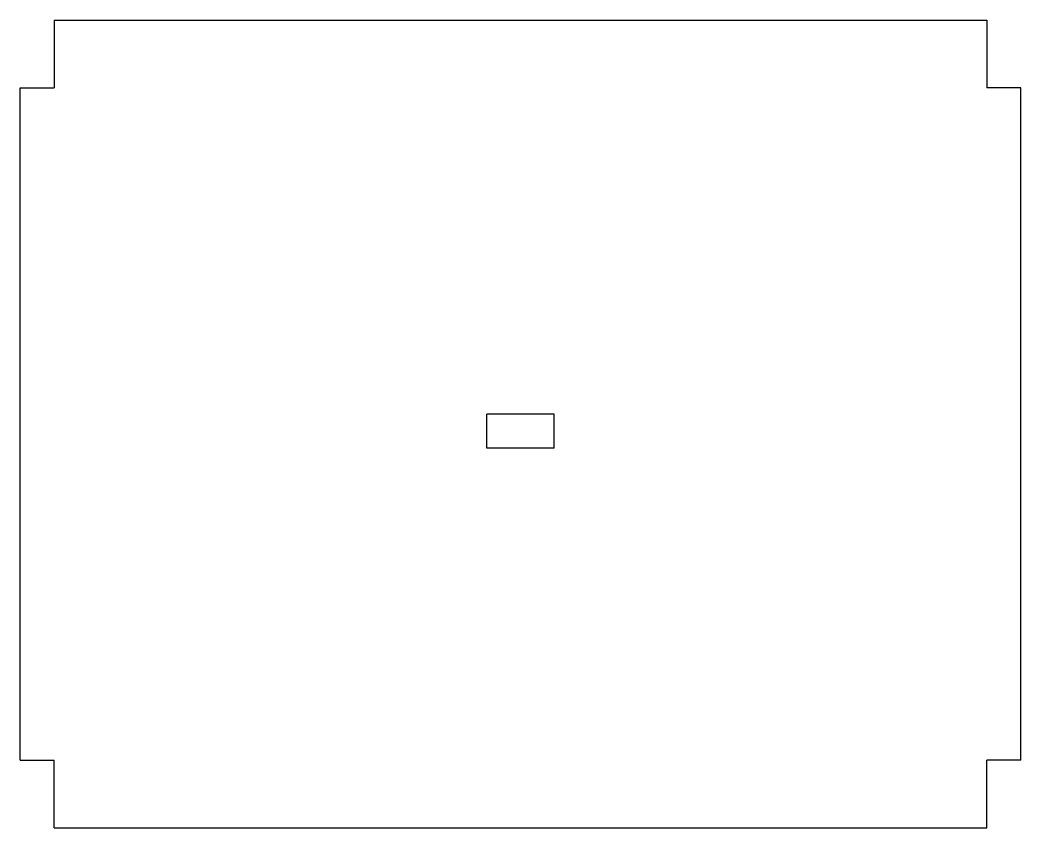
# Model space of a CAD drawing. Extents: x 30 to 625, y 356 to 836.
import ezdxf

# ---------------------------------------------------------------- set-up
doc = ezdxf.new("R2010")
doc.units = 0
doc.header["$LTSCALE"] = 12.7
doc.layers.add('VISIBLE', color=7, linetype='CONTINUOUS')

msp = doc.modelspace()

# ---------------------------------------------------------------- linework, layer by layer
at = {"layer": 'VISIBLE'}
for p, q in [((49.95, 836.3), (49.95, 796.1)), ((49.95, 836.3), (604.55, 836.3)), ((604.55, 836.3), (604.55, 796.1)), ((29.75, 796.1), (49.95, 796.1)), ((29.75, 396.5), (29.75, 796.1)), ((624.75, 796.1), (604.55, 796.1)), ((624.75, 396.5), (624.75, 796.1)), ((347.35, 602.2), (307.15, 602.2)), ((307.15, 582), (307.15, 602.2)), ((347.35, 582), (347.35, 602.2)), ((347.35, 582), (307.15, 582)), ((29.75, 396.5), (49.95, 396.5)), ((49.95, 356.3), (49.95, 396.5)), ((624.75, 396.5), (604.55, 396.5)), ((604.55, 356.3), (604.55, 396.5)), ((49.95, 356.3), (604.55, 356.3))]:
    msp.add_line(p, q, dxfattribs=at)

doc.saveas('drawing.dxf')
